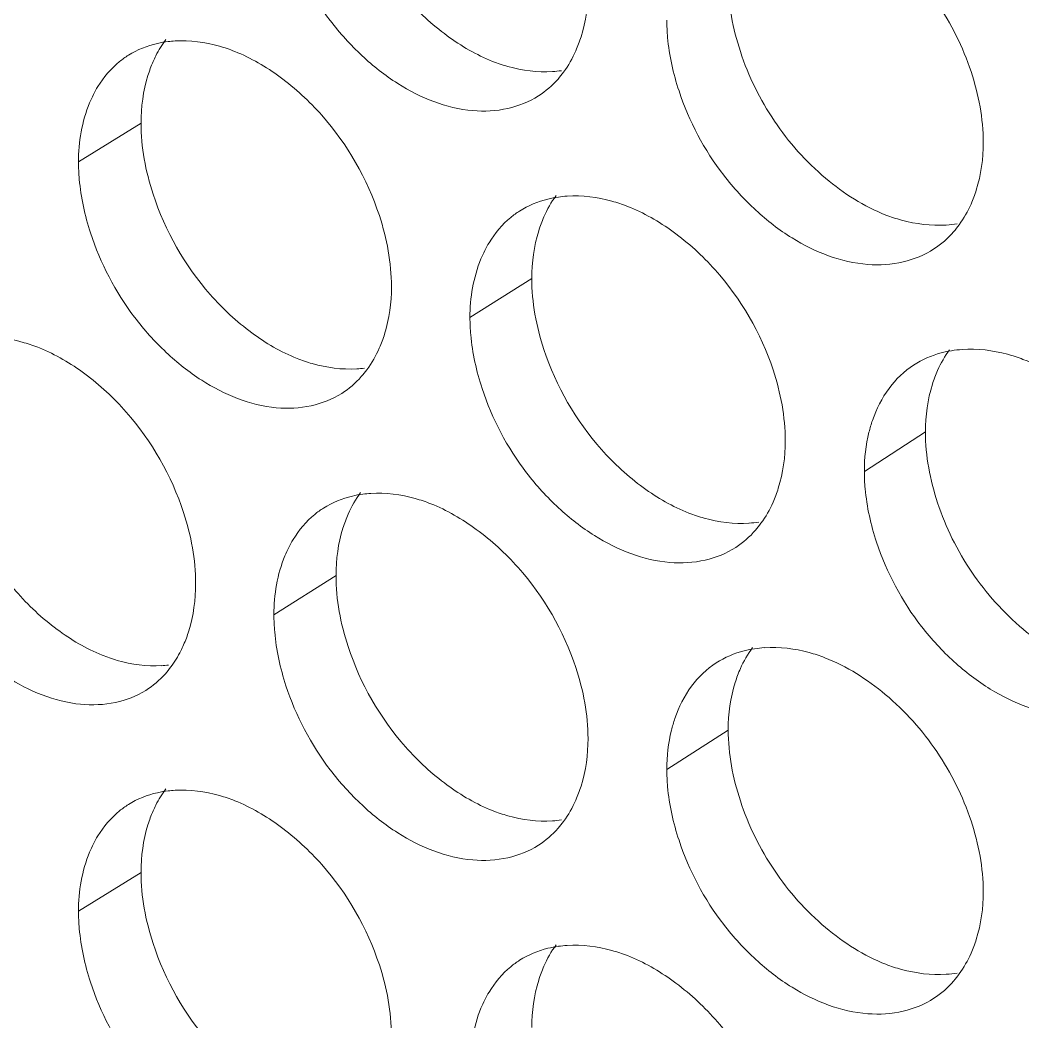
# Model space of a CAD drawing. Header units: millimetres. Extents: x 1177 to 4147, y 93 to 2194.
# Drawn here: x 2627.24 to 2637.78, y 760.61 to 771.14 of the extents above; entities that cross this region are included whole.
import ezdxf

# ---------------------------------------------------------------- set-up
doc = ezdxf.new("R2010")
doc.units = ezdxf.units.MM
doc.header["$LTSCALE"] = 0.1
doc.layers.get('0').update_dxf_attribs({"lineweight": 13})
doc.layers.add('标注', color=251, linetype='Continuous', lineweight=9)

# ---------------------------------------------------------------- blocks, each defined once
blk = doc.blocks.new('02')
at = {"layer": '标注'}
for p, q in [((4524.143, 691.345), (4523.204, 690.76)), ((4530.01, 689.013), (4529.082, 688.423)), ((4535.921, 686.708), (4535.004, 686.114)), ((4527.071, 684.55), (4526.138, 683.963)), ((4532.96, 682.232), (4532.038, 681.64)), ((4524.143, 680.095), (4523.204, 679.51)), ((4524.143, 680.095), (4523.204, 679.51))]:
    blk.add_line(p, q, dxfattribs=at)
for centre, radius, start, end in [((4524.753, 690.885), 1.695, 93.382, 96.8256), ((4530.215, 693.811), 1.697, 273.5926, 278.0992), ((4530.65, 688.54), 1.711, 93.6161, 98.0527), ((4536.12, 691.524), 1.714, 273.8238, 279.3262), ((4536.59, 686.222), 1.727, 93.8472, 99.2713), ((4527.279, 689.34), 1.689, 273.4759, 277.4824), ((4527.696, 684.084), 1.703, 93.4995, 97.4403), ((4533.162, 687.039), 1.705, 273.7086, 278.7138), ((4533.615, 681.753), 1.719, 93.732, 98.663), ((4524.353, 684.876), 1.681, 273.3584, 276.8634), ((4524.753, 679.635), 1.695, 93.382, 96.8256), ((4524.753, 679.635), 1.695, 93.382, 96.8256), ((4530.215, 682.561), 1.697, 273.5926, 278.0992), ((4530.65, 677.29), 1.711, 93.6161, 98.0527), ((4530.65, 677.29), 1.711, 93.6161, 98.0527), ((4536.12, 680.274), 1.714, 273.8238, 279.3262)]:
    blk.add_arc(centre, radius, start, end, dxfattribs=at)
for points, knots in [([(4527.071, 695.8), (4527.071, 695.44), (4527.249, 694.502), (4527.876, 693.41), (4528.704, 692.645), (4529.179, 692.367), (4529.422, 692.271)], [0, 0, 0, 0, 0.243106, 0.633556, 0.824063, 1, 1, 1, 1]), ([(4536.79, 691.052), (4536.79, 691.412), (4536.645, 692.16), (4536.137, 693.185), (4535.377, 694.033), (4534.741, 694.439), (4534.41, 694.567)], [0, 0, 0, 0, 0.242263, 0.502569, 0.761592, 1, 1, 1, 1]), ([(4526.319, 694.147), (4526.467, 693.695), (4526.807, 693.048), (4527.441, 692.349), (4528.118, 691.812), (4528.895, 691.496), (4529.645, 691.534), (4529.97, 691.663), (4530.11, 691.752)], [0, 0, 0, 0, 0.283418, 0.424493, 0.559431, 0.79692, 0.901513, 1, 1, 1, 1]), ([(4532.96, 693.482), (4532.96, 693.122), (4533.104, 692.374), (4533.608, 691.348), (4534.364, 690.498), (4534.999, 690.092), (4535.328, 689.964)], [0, 0, 0, 0, 0.242567, 0.503029, 0.761892, 1, 1, 1, 1]), ([(4530.672, 692.431), (4530.702, 692.499), (4530.812, 692.794), (4530.855, 693.113), (4530.855, 693.353)], [0, 0, 0, 0, 0.236789, 1, 1, 1, 1]), ([(4532.038, 692.89), (4532.038, 692.804), (4532.055, 692.443), (4532.135, 692.086), (4532.221, 691.826)], [0, 0, 0, 0, 0.239506, 1, 1, 1, 1]), ([(4524.514, 692.597), (4524.458, 692.521), (4524.391, 692.412), (4524.337, 692.296), (4524.324, 692.267)], [0, 0, 0, 0, 0.744132, 1, 1, 1, 1]), ([(4525.55, 692.42), (4525.475, 692.45), (4525.187, 692.549), (4524.876, 692.591), (4524.653, 692.577)], [0, 0, 0, 0, 0.265285, 1, 1, 1, 1]), ([(4524.551, 692.568), (4524.497, 692.562), (4524.288, 692.526), (4524.086, 692.447), (4523.953, 692.363)], [0, 0, 0, 0, 0.256955, 1, 1, 1, 1]), ([(4523.953, 692.363), (4523.907, 692.334), (4523.727, 692.206), (4523.581, 692.033), (4523.494, 691.891)], [0, 0, 0, 0, 0.245938, 1, 1, 1, 1]), ([(4527.903, 688.888), (4527.903, 689.249), (4527.725, 690.188), (4527.096, 691.278), (4526.268, 692.045), (4525.793, 692.323), (4525.55, 692.42)], [0, 0, 0, 0, 0.242965, 0.633489, 0.824097, 1, 1, 1, 1]), ([(4524.324, 692.267), (4524.294, 692.199), (4524.185, 691.903), (4524.143, 691.585), (4524.143, 691.345)], [0, 0, 0, 0, 0.236404, 1, 1, 1, 1]), ([(4529.422, 692.271), (4529.497, 692.242), (4529.786, 692.143), (4530.097, 692.103), (4530.321, 692.118)], [0, 0, 0, 0, 0.264899, 1, 1, 1, 1]), ([(4530.11, 691.752), (4530.219, 691.821), (4530.353, 691.938), (4530.461, 692.074), (4530.488, 692.11)], [0, 0, 0, 0, 0.745196, 1, 1, 1, 1]), ([(4523.494, 691.891), (4523.447, 691.813), (4523.27, 691.462), (4523.204, 691.06), (4523.204, 690.76)], [0, 0, 0, 0, 0.233396, 1, 1, 1, 1]), ([(4532.221, 691.826), (4532.37, 691.372), (4532.714, 690.724), (4533.356, 690.027), (4534.041, 689.493), (4534.827, 689.184), (4535.582, 689.23), (4535.909, 689.363), (4536.049, 689.454)], [0, 0, 0, 0, 0.282632, 0.423473, 0.558313, 0.796079, 0.901055, 1, 1, 1, 1]), ([(4524.143, 691.345), (4524.143, 690.984), (4524.32, 690.046), (4524.944, 688.954), (4525.769, 688.186), (4526.243, 687.907), (4526.485, 687.81)], [0, 0, 0, 0, 0.243267, 0.6339, 0.824316, 1, 1, 1, 1]), ([(4536.606, 690.129), (4536.636, 690.197), (4536.747, 690.493), (4536.79, 690.812), (4536.79, 691.052)], [0, 0, 0, 0, 0.237083, 1, 1, 1, 1]), ([(4523.204, 690.76), (4523.204, 690.673), (4523.221, 690.312), (4523.3, 689.955), (4523.385, 689.694)], [0, 0, 0, 0, 0.239387, 1, 1, 1, 1]), ([(4530.41, 690.234), (4530.357, 690.227), (4530.153, 690.188), (4529.957, 690.107), (4529.827, 690.024)], [0, 0, 0, 0, 0.256503, 1, 1, 1, 1]), ([(4531.446, 690.094), (4531.37, 690.124), (4531.079, 690.222), (4530.767, 690.262), (4530.542, 690.248)], [0, 0, 0, 0, 0.264979, 1, 1, 1, 1]), ([(4529.827, 690.024), (4529.781, 689.995), (4529.602, 689.865), (4529.457, 689.691), (4529.37, 689.548)], [0, 0, 0, 0, 0.246085, 1, 1, 1, 1]), ([(4533.817, 686.574), (4533.817, 686.934), (4533.637, 687.873), (4533.002, 688.961), (4532.168, 689.723), (4531.69, 689.999), (4531.446, 690.094)], [0, 0, 0, 0, 0.242644, 0.632801, 0.82359, 1, 1, 1, 1]), ([(4530.192, 689.935), (4530.162, 689.867), (4530.052, 689.572), (4530.01, 689.253), (4530.01, 689.013)], [0, 0, 0, 0, 0.236699, 1, 1, 1, 1]), ([(4535.328, 689.964), (4535.404, 689.935), (4535.696, 689.838), (4536.009, 689.799), (4536.234, 689.814)], [0, 0, 0, 0, 0.264601, 1, 1, 1, 1]), ([(4536.049, 689.454), (4536.159, 689.526), (4536.293, 689.644), (4536.402, 689.782), (4536.428, 689.819)], [0, 0, 0, 0, 0.74529, 1, 1, 1, 1]), ([(4523.385, 689.694), (4523.532, 689.241), (4523.869, 688.595), (4524.5, 687.895), (4525.173, 687.357), (4525.946, 687.037), (4526.693, 687.071), (4527.017, 687.198), (4527.156, 687.286)], [0, 0, 0, 0, 0.283814, 0.425007, 0.559995, 0.797345, 0.901745, 1, 1, 1, 1]), ([(4529.37, 689.548), (4529.323, 689.471), (4529.148, 689.121), (4529.082, 688.722), (4529.082, 688.423)], [0, 0, 0, 0, 0.23391, 1, 1, 1, 1]), ([(4530.01, 689.013), (4530.01, 688.652), (4530.189, 687.714), (4530.818, 686.624), (4531.649, 685.861), (4532.126, 685.584), (4532.37, 685.489)], [0, 0, 0, 0, 0.242946, 0.633213, 0.82381, 1, 1, 1, 1]), ([(4527.721, 687.967), (4527.752, 688.035), (4527.861, 688.33), (4527.903, 688.648), (4527.903, 688.888)], [0, 0, 0, 0, 0.236641, 1, 1, 1, 1]), ([(4529.082, 688.423), (4529.082, 688.337), (4529.1, 687.976), (4529.179, 687.619), (4529.265, 687.358)], [0, 0, 0, 0, 0.239466, 1, 1, 1, 1]), ([(4522.619, 687.968), (4522.544, 687.998), (4522.257, 688.098), (4521.947, 688.14), (4521.724, 688.128)], [0, 0, 0, 0, 0.26544, 1, 1, 1, 1]), ([(4524.963, 684.431), (4524.963, 684.791), (4524.785, 685.73), (4524.159, 686.822), (4523.334, 687.591), (4522.86, 687.871), (4522.619, 687.968)], [0, 0, 0, 0, 0.243126, 0.633835, 0.824352, 1, 1, 1, 1]), ([(4536.312, 687.927), (4536.261, 687.919), (4536.062, 687.876), (4535.871, 687.794), (4535.744, 687.712)], [0, 0, 0, 0, 0.256076, 1, 1, 1, 1]), ([(4537.385, 687.797), (4537.309, 687.826), (4537.016, 687.923), (4536.701, 687.961), (4536.474, 687.946)], [0, 0, 0, 0, 0.264681, 1, 1, 1, 1]), ([(4526.485, 687.81), (4526.56, 687.781), (4526.848, 687.682), (4527.158, 687.641), (4527.381, 687.654)], [0, 0, 0, 0, 0.265051, 1, 1, 1, 1]), ([(4539.773, 684.287), (4539.773, 684.647), (4539.628, 685.395), (4539.118, 686.419), (4538.355, 687.266), (4537.717, 687.67), (4537.385, 687.797)], [0, 0, 0, 0, 0.242103, 0.502254, 0.761298, 1, 1, 1, 1]), ([(4527.156, 687.286), (4527.265, 687.355), (4527.399, 687.47), (4527.507, 687.605), (4527.534, 687.641)], [0, 0, 0, 0, 0.745148, 1, 1, 1, 1]), ([(4535.744, 687.712), (4535.602, 687.62), (4535.344, 687.37), (4535.185, 687.051), (4535.126, 686.881)], [0, 0, 0, 0, 0.484433, 1, 1, 1, 1]), ([(4536.105, 687.632), (4536.074, 687.563), (4535.964, 687.268), (4535.921, 686.949), (4535.921, 686.708)], [0, 0, 0, 0, 0.236993, 1, 1, 1, 1]), ([(4529.265, 687.358), (4529.413, 686.905), (4529.755, 686.258), (4530.393, 685.559), (4531.074, 685.024), (4531.856, 684.711), (4532.608, 684.753), (4532.934, 684.884), (4533.074, 684.974)], [0, 0, 0, 0, 0.283024, 0.423982, 0.55887, 0.796498, 0.901283, 1, 1, 1, 1]), ([(4521.226, 686.896), (4521.226, 686.536), (4521.402, 685.597), (4522.024, 684.504), (4522.845, 683.733), (4523.318, 683.453), (4523.559, 683.356)], [0, 0, 0, 0, 0.243429, 0.634245, 0.824571, 1, 1, 1, 1]), ([(4535.126, 686.881), (4535.106, 686.822), (4535.033, 686.573), (4535.004, 686.312), (4535.004, 686.114)], [0, 0, 0, 0, 0.239208, 1, 1, 1, 1]), ([(4535.921, 686.708), (4535.921, 686.348), (4536.065, 685.6), (4536.572, 684.575), (4537.331, 683.727), (4537.967, 683.323), (4538.298, 683.196)], [0, 0, 0, 0, 0.242407, 0.502714, 0.761597, 1, 1, 1, 1]), ([(4533.633, 685.651), (4533.664, 685.72), (4533.774, 686.015), (4533.817, 686.334), (4533.817, 686.574)], [0, 0, 0, 0, 0.236936, 1, 1, 1, 1]), ([(4535.004, 686.114), (4535.004, 686.028), (4535.022, 685.667), (4535.102, 685.311), (4535.188, 685.05)], [0, 0, 0, 0, 0.239546, 1, 1, 1, 1]), ([(4528.493, 685.629), (4528.417, 685.659), (4528.127, 685.757), (4527.816, 685.798), (4527.592, 685.784)], [0, 0, 0, 0, 0.265131, 1, 1, 1, 1]), ([(4527.475, 685.773), (4527.422, 685.766), (4527.215, 685.729), (4527.016, 685.648), (4526.884, 685.565)], [0, 0, 0, 0, 0.256726, 1, 1, 1, 1]), ([(4526.884, 685.565), (4526.838, 685.536), (4526.659, 685.407), (4526.513, 685.233), (4526.427, 685.091)], [0, 0, 0, 0, 0.246012, 1, 1, 1, 1]), ([(4530.855, 682.103), (4530.855, 682.463), (4530.675, 683.402), (4530.044, 684.491), (4529.212, 685.255), (4528.736, 685.533), (4528.493, 685.629)], [0, 0, 0, 0, 0.242804, 0.633144, 0.823843, 1, 1, 1, 1]), ([(4527.253, 685.473), (4527.223, 685.404), (4527.113, 685.109), (4527.071, 684.79), (4527.071, 684.55)], [0, 0, 0, 0, 0.236551, 1, 1, 1, 1]), ([(4532.37, 685.489), (4532.445, 685.46), (4532.736, 685.362), (4533.048, 685.323), (4533.272, 685.338)], [0, 0, 0, 0, 0.264749, 1, 1, 1, 1]), ([(4520.461, 685.247), (4520.608, 684.795), (4520.943, 684.149), (4521.57, 683.447), (4522.239, 682.908), (4523.008, 682.586), (4523.752, 682.616), (4524.075, 682.741), (4524.214, 682.827)], [0, 0, 0, 0, 0.284212, 0.425524, 0.560563, 0.797774, 0.901979, 1, 1, 1, 1]), ([(4533.074, 684.974), (4533.184, 685.045), (4533.317, 685.163), (4533.426, 685.3), (4533.452, 685.336)], [0, 0, 0, 0, 0.745243, 1, 1, 1, 1]), ([(4526.427, 685.091), (4526.379, 685.013), (4526.203, 684.663), (4526.138, 684.263), (4526.138, 683.963)], [0, 0, 0, 0, 0.233654, 1, 1, 1, 1]), ([(4535.188, 685.05), (4535.338, 684.596), (4535.684, 683.948), (4536.329, 683.252), (4537.019, 682.72), (4537.809, 682.413), (4538.567, 682.463), (4538.895, 682.599), (4539.035, 682.691)], [0, 0, 0, 0, 0.282242, 0.422968, 0.557759, 0.795664, 0.900828, 1, 1, 1, 1]), ([(4527.071, 684.55), (4527.071, 684.19), (4527.249, 683.252), (4527.876, 682.16), (4528.704, 681.395), (4529.179, 681.117), (4529.422, 681.021)], [0, 0, 0, 0, 0.243106, 0.633556, 0.824063, 1, 1, 1, 1]), ([(4524.782, 683.51), (4524.812, 683.578), (4524.921, 683.873), (4524.963, 684.191), (4524.963, 684.431)], [0, 0, 0, 0, 0.236494, 1, 1, 1, 1]), ([(4526.138, 683.963), (4526.138, 683.877), (4526.155, 683.516), (4526.234, 683.159), (4526.319, 682.897)], [0, 0, 0, 0, 0.239426, 1, 1, 1, 1]), ([(4524.591, 683.179), (4524.647, 683.255), (4524.714, 683.364), (4524.769, 683.48), (4524.782, 683.51)], [0, 0, 0, 0, 0.744156, 1, 1, 1, 1]), ([(4533.356, 683.452), (4533.304, 683.444), (4533.102, 683.404), (4532.909, 683.322), (4532.78, 683.24)], [0, 0, 0, 0, 0.256287, 1, 1, 1, 1]), ([(4534.41, 683.317), (4534.334, 683.347), (4534.042, 683.444), (4533.729, 683.483), (4533.503, 683.468)], [0, 0, 0, 0, 0.264829, 1, 1, 1, 1]), ([(4523.559, 683.356), (4523.633, 683.326), (4523.92, 683.227), (4524.229, 683.185), (4524.452, 683.198)], [0, 0, 0, 0, 0.265204, 1, 1, 1, 1]), ([(4532.78, 683.24), (4532.637, 683.148), (4532.377, 682.897), (4532.218, 682.577), (4532.159, 682.405)], [0, 0, 0, 0, 0.484049, 1, 1, 1, 1]), ([(4536.79, 679.802), (4536.79, 680.162), (4536.645, 680.91), (4536.137, 681.935), (4535.377, 682.783), (4534.741, 683.189), (4534.41, 683.317)], [0, 0, 0, 0, 0.242263, 0.502569, 0.761592, 1, 1, 1, 1]), ([(4524.214, 682.827), (4524.323, 682.895), (4524.456, 683.01), (4524.565, 683.144), (4524.591, 683.179)], [0, 0, 0, 0, 0.745099, 1, 1, 1, 1]), ([(4533.143, 683.155), (4533.113, 683.087), (4533.003, 682.791), (4532.96, 682.472), (4532.96, 682.232)], [0, 0, 0, 0, 0.236846, 1, 1, 1, 1]), ([(4526.319, 682.897), (4526.467, 682.445), (4526.807, 681.798), (4527.441, 681.099), (4528.118, 680.562), (4528.895, 680.246), (4529.645, 680.284), (4529.97, 680.413), (4530.11, 680.502)], [0, 0, 0, 0, 0.283418, 0.424493, 0.559431, 0.79692, 0.901513, 1, 1, 1, 1]), ([(4532.159, 682.405), (4532.139, 682.347), (4532.066, 682.098), (4532.038, 681.837), (4532.038, 681.64)], [0, 0, 0, 0, 0.239111, 1, 1, 1, 1]), ([(4532.96, 682.232), (4532.96, 681.872), (4533.104, 681.124), (4533.608, 680.098), (4534.364, 679.248), (4534.999, 678.842), (4535.328, 678.714)], [0, 0, 0, 0, 0.242567, 0.503029, 0.761892, 1, 1, 1, 1]), ([(4530.672, 681.181), (4530.702, 681.249), (4530.812, 681.544), (4530.855, 681.863), (4530.855, 682.103)], [0, 0, 0, 0, 0.236789, 1, 1, 1, 1]), ([(4532.038, 681.64), (4532.038, 681.554), (4532.055, 681.193), (4532.135, 680.836), (4532.221, 680.576)], [0, 0, 0, 0, 0.239506, 1, 1, 1, 1]), ([(4524.551, 681.318), (4524.497, 681.312), (4524.288, 681.276), (4524.086, 681.197), (4523.953, 681.113)], [0, 0, 0, 0, 0.256955, 1, 1, 1, 1]), ([(4524.551, 681.318), (4524.497, 681.312), (4524.288, 681.276), (4524.086, 681.197), (4523.953, 681.113)], [0, 0, 0, 0, 0.256955, 1, 1, 1, 1]), ([(4524.514, 681.347), (4524.458, 681.271), (4524.391, 681.162), (4524.337, 681.046), (4524.324, 681.017)], [0, 0, 0, 0, 0.744132, 1, 1, 1, 1]), ([(4524.514, 681.347), (4524.458, 681.271), (4524.391, 681.162), (4524.337, 681.046), (4524.324, 681.017)], [0, 0, 0, 0, 0.744132, 1, 1, 1, 1]), ([(4525.55, 681.17), (4525.475, 681.2), (4525.187, 681.299), (4524.876, 681.341), (4524.653, 681.327)], [0, 0, 0, 0, 0.265285, 1, 1, 1, 1]), ([(4525.55, 681.17), (4525.475, 681.2), (4525.187, 681.299), (4524.876, 681.341), (4524.653, 681.327)], [0, 0, 0, 0, 0.265285, 1, 1, 1, 1]), ([(4527.903, 677.638), (4527.903, 677.999), (4527.725, 678.938), (4527.096, 680.028), (4526.268, 680.795), (4525.793, 681.073), (4525.55, 681.17)], [0, 0, 0, 0, 0.242965, 0.633489, 0.824097, 1, 1, 1, 1]), ([(4527.903, 677.638), (4527.903, 677.999), (4527.725, 678.938), (4527.096, 680.028), (4526.268, 680.795), (4525.793, 681.073), (4525.55, 681.17)], [0, 0, 0, 0, 0.242965, 0.633489, 0.824097, 1, 1, 1, 1]), ([(4523.953, 681.113), (4523.907, 681.084), (4523.727, 680.956), (4523.581, 680.783), (4523.494, 680.641)], [0, 0, 0, 0, 0.245938, 1, 1, 1, 1]), ([(4523.953, 681.113), (4523.907, 681.084), (4523.727, 680.956), (4523.581, 680.783), (4523.494, 680.641)], [0, 0, 0, 0, 0.245938, 1, 1, 1, 1]), ([(4524.324, 681.017), (4524.294, 680.949), (4524.185, 680.653), (4524.143, 680.335), (4524.143, 680.095)], [0, 0, 0, 0, 0.236404, 1, 1, 1, 1]), ([(4524.324, 681.017), (4524.294, 680.949), (4524.185, 680.653), (4524.143, 680.335), (4524.143, 680.095)], [0, 0, 0, 0, 0.236404, 1, 1, 1, 1]), ([(4529.422, 681.021), (4529.497, 680.992), (4529.786, 680.893), (4530.097, 680.853), (4530.321, 680.868)], [0, 0, 0, 0, 0.264899, 1, 1, 1, 1]), ([(4530.11, 680.502), (4530.219, 680.571), (4530.353, 680.688), (4530.461, 680.824), (4530.488, 680.86)], [0, 0, 0, 0, 0.745196, 1, 1, 1, 1]), ([(4523.494, 680.641), (4523.447, 680.563), (4523.27, 680.212), (4523.204, 679.81), (4523.204, 679.51)], [0, 0, 0, 0, 0.233396, 1, 1, 1, 1]), ([(4523.494, 680.641), (4523.447, 680.563), (4523.27, 680.212), (4523.204, 679.81), (4523.204, 679.51)], [0, 0, 0, 0, 0.233396, 1, 1, 1, 1]), ([(4532.221, 680.576), (4532.37, 680.122), (4532.714, 679.474), (4533.356, 678.777), (4534.041, 678.243), (4534.827, 677.934), (4535.582, 677.98), (4535.909, 678.113), (4536.049, 678.204)], [0, 0, 0, 0, 0.282632, 0.423473, 0.558313, 0.796079, 0.901055, 1, 1, 1, 1]), ([(4524.143, 680.095), (4524.143, 679.734), (4524.32, 678.796), (4524.944, 677.704), (4525.769, 676.936), (4526.243, 676.657), (4526.485, 676.56)], [0, 0, 0, 0, 0.243267, 0.6339, 0.824316, 1, 1, 1, 1]), ([(4524.143, 680.095), (4524.143, 679.734), (4524.32, 678.796), (4524.944, 677.704), (4525.769, 676.936), (4526.243, 676.657), (4526.485, 676.56)], [0, 0, 0, 0, 0.243267, 0.6339, 0.824316, 1, 1, 1, 1]), ([(4536.606, 678.879), (4536.636, 678.947), (4536.747, 679.243), (4536.79, 679.562), (4536.79, 679.802)], [0, 0, 0, 0, 0.237083, 1, 1, 1, 1]), ([(4523.204, 679.51), (4523.204, 679.423), (4523.221, 679.062), (4523.3, 678.705), (4523.385, 678.444)], [0, 0, 0, 0, 0.239387, 1, 1, 1, 1]), ([(4523.204, 679.51), (4523.204, 679.423), (4523.221, 679.062), (4523.3, 678.705), (4523.385, 678.444)], [0, 0, 0, 0, 0.239387, 1, 1, 1, 1]), ([(4530.41, 678.984), (4530.357, 678.977), (4530.153, 678.938), (4529.957, 678.857), (4529.827, 678.774)], [0, 0, 0, 0, 0.256503, 1, 1, 1, 1]), ([(4530.41, 678.984), (4530.357, 678.977), (4530.153, 678.938), (4529.957, 678.857), (4529.827, 678.774)], [0, 0, 0, 0, 0.256503, 1, 1, 1, 1]), ([(4531.446, 678.844), (4531.37, 678.874), (4531.079, 678.972), (4530.767, 679.012), (4530.542, 678.998)], [0, 0, 0, 0, 0.264979, 1, 1, 1, 1]), ([(4531.446, 678.844), (4531.37, 678.874), (4531.079, 678.972), (4530.767, 679.012), (4530.542, 678.998)], [0, 0, 0, 0, 0.264979, 1, 1, 1, 1]), ([(4529.827, 678.774), (4529.781, 678.745), (4529.602, 678.615), (4529.457, 678.441), (4529.37, 678.298)], [0, 0, 0, 0, 0.246085, 1, 1, 1, 1]), ([(4529.827, 678.774), (4529.781, 678.745), (4529.602, 678.615), (4529.457, 678.441), (4529.37, 678.298)], [0, 0, 0, 0, 0.246085, 1, 1, 1, 1]), ([(4533.817, 675.324), (4533.817, 675.684), (4533.637, 676.623), (4533.002, 677.711), (4532.168, 678.473), (4531.69, 678.749), (4531.446, 678.844)], [0, 0, 0, 0, 0.242644, 0.632801, 0.82359, 1, 1, 1, 1]), ([(4533.817, 675.324), (4533.817, 675.684), (4533.637, 676.623), (4533.002, 677.711), (4532.168, 678.473), (4531.69, 678.749), (4531.446, 678.844)], [0, 0, 0, 0, 0.242644, 0.632801, 0.82359, 1, 1, 1, 1]), ([(4530.192, 678.685), (4530.162, 678.617), (4530.052, 678.322), (4530.01, 678.003), (4530.01, 677.763)], [0, 0, 0, 0, 0.236699, 1, 1, 1, 1]), ([(4530.192, 678.685), (4530.162, 678.617), (4530.052, 678.322), (4530.01, 678.003), (4530.01, 677.763)], [0, 0, 0, 0, 0.236699, 1, 1, 1, 1]), ([(4535.328, 678.714), (4535.404, 678.685), (4535.696, 678.588), (4536.009, 678.549), (4536.234, 678.564)], [0, 0, 0, 0, 0.264601, 1, 1, 1, 1]), ([(4536.049, 678.204), (4536.159, 678.276), (4536.293, 678.394), (4536.402, 678.532), (4536.428, 678.569)], [0, 0, 0, 0, 0.74529, 1, 1, 1, 1]), ([(4523.385, 678.444), (4523.532, 677.991), (4523.869, 677.345), (4524.5, 676.645), (4525.173, 676.107), (4525.946, 675.787), (4526.693, 675.821), (4527.017, 675.948), (4527.156, 676.036)], [0, 0, 0, 0, 0.283814, 0.425007, 0.559995, 0.797345, 0.901745, 1, 1, 1, 1]), ([(4523.385, 678.444), (4523.532, 677.991), (4523.869, 677.345), (4524.5, 676.645), (4525.173, 676.107), (4525.946, 675.787), (4526.693, 675.821), (4527.017, 675.948), (4527.156, 676.036)], [0, 0, 0, 0, 0.283814, 0.425007, 0.559995, 0.797345, 0.901745, 1, 1, 1, 1]), ([(4529.37, 678.298), (4529.323, 678.221), (4529.148, 677.871), (4529.082, 677.472), (4529.082, 677.173)], [0, 0, 0, 0, 0.23391, 1, 1, 1, 1]), ([(4529.37, 678.298), (4529.323, 678.221), (4529.148, 677.871), (4529.082, 677.472), (4529.082, 677.173)], [0, 0, 0, 0, 0.23391, 1, 1, 1, 1])]:
    blk.add_open_spline(points, degree=3, knots=knots, dxfattribs=at)
for points in [[(4530.488, 692.11), (4530.561, 692.209), (4530.622, 692.318), (4530.672, 692.431)], [(4530.376, 690.256), (4530.303, 690.156), (4530.242, 690.048), (4530.192, 689.935)], [(4536.428, 689.819), (4536.498, 689.915), (4536.557, 690.02), (4536.606, 690.129)], [(4527.534, 687.641), (4527.608, 687.742), (4527.671, 687.852), (4527.721, 687.967)], [(4536.282, 687.942), (4536.212, 687.845), (4536.153, 687.74), (4536.105, 687.632)], [(4527.44, 685.798), (4527.365, 685.697), (4527.303, 685.587), (4527.253, 685.473)], [(4533.452, 685.336), (4533.524, 685.434), (4533.584, 685.54), (4533.633, 685.651)], [(4533.324, 683.47), (4533.252, 683.372), (4533.192, 683.266), (4533.143, 683.155)], [(4530.488, 680.86), (4530.561, 680.959), (4530.622, 681.068), (4530.672, 681.181)], [(4530.376, 679.006), (4530.303, 678.906), (4530.242, 678.798), (4530.192, 678.685)], [(4530.376, 679.006), (4530.303, 678.906), (4530.242, 678.798), (4530.192, 678.685)], [(4536.428, 678.569), (4536.498, 678.665), (4536.557, 678.77), (4536.606, 678.879)]]:
    blk.add_open_spline(points, degree=3, dxfattribs=at)

msp = doc.modelspace()

# ---------------------------------------------------------------- block references
at = {"xscale": 0.7, "yscale": 0.7, "zscale": 0.7}
msp.add_blockref('02', (-538.391, 286.112), dxfattribs=at)

doc.saveas('drawing.dxf')
